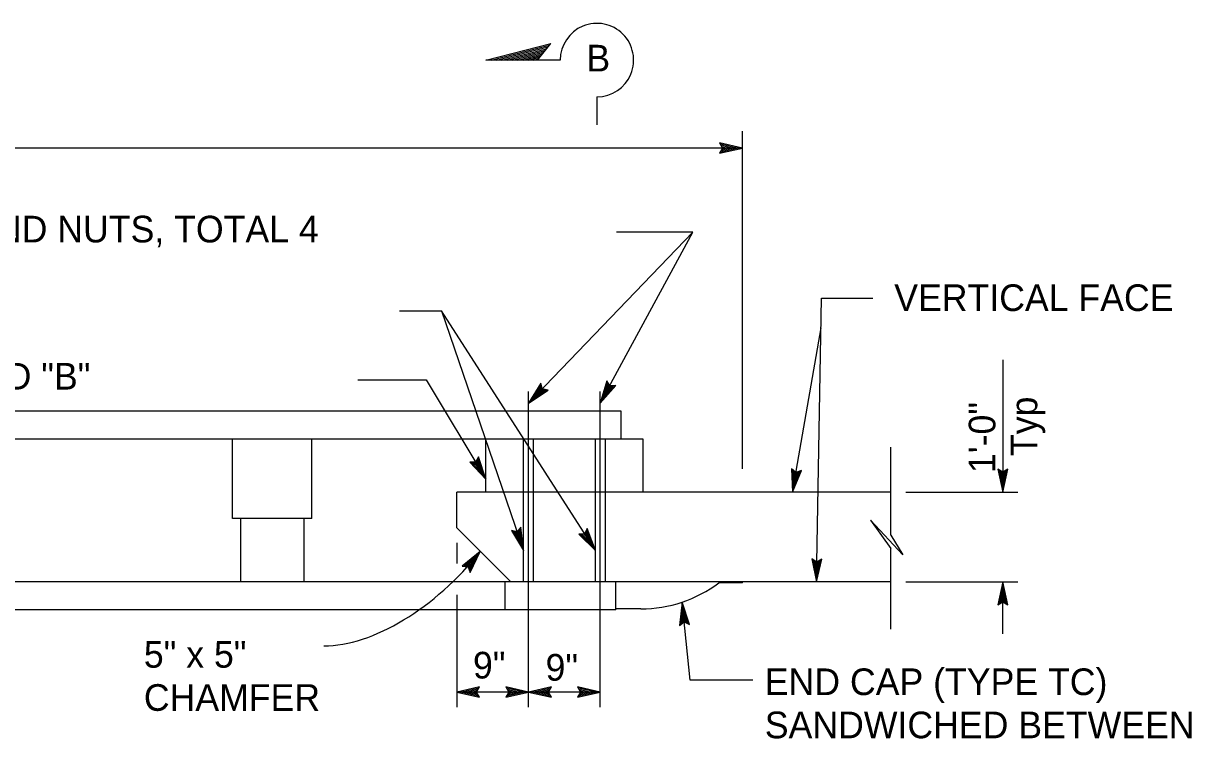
# Model space of a CAD drawing. Extents: x -894 to 866, y -476 to 714.
# Drawn here: x -275.3 to 31.5, y -81.8 to 105.9 of the extents above; entities that cross this region are included whole.
import ezdxf

# ---------------------------------------------------------------- set-up
doc = ezdxf.new("R2010")
doc.units = 0
for name, color, linetype in [('1 Control', 7, 'Continuous'), ('22 Misc Cnst Det', 7, 'Continuous'), ('56 Stage 3 Anno', 7, 'Continuous'), ('57 Undefined', 7, 'Continuous'), ('60 Nongeo Data', 7, 'Continuous')]:
    doc.layers.add(name, color=color, linetype=linetype)

msp = doc.modelspace()

# ---------------------------------------------------------------- linework, layer by layer
at = {"layer": '1 Control'}
for p, q in [((-199.52, -3.18), (-220.36, -3.18)), ((-86.49, -40.91), (-92.63, -40.91)), ((-86.49, -40.91), (-86.49, -40.68)), ((-148.79, -47.75), (-148.79, -47.52))]:
    msp.add_line(p, q, dxfattribs=at)
at = {"layer": '22 Misc Cnst Det'}
for p, q in [((-153.86, 96.3), (-136.8, 100.64)), ((-152.45, 96.3), (-137.17, 100.19)), ((-151.05, 96.3), (-137.53, 99.74)), ((-149.65, 96.3), (-137.9, 99.29)), ((-148.25, 96.3), (-138.26, 98.84)), ((-146.85, 96.3), (-138.63, 98.39)), ((-140.32, 96.3), (-136.8, 100.64)), ((-134.32, 96.3), (-153.86, 96.3)), ((-145.44, 96.3), (-138.99, 97.94)), ((-144.04, 96.3), (-139.36, 97.49)), ((-142.64, 96.3), (-139.72, 97.04)), ((-141.23, 96.3), (-140.09, 96.59)), ((-124.68, 86.65), (-124.68, 79.32))]:
    msp.add_line(p, q, dxfattribs=at)
msp.add_arc((-124.68, 96.3), 9.64, 269.9995, 180, dxfattribs=at)
at = {"layer": '56 Stage 3 Anno'}
for p, q in [((-86.49, -10.99), (-86.49, 77.64)), ((-86.49, 73.22), (-92.49, 74.55)), ((-92.49, 74.55), (-92.49, 74.55)), ((-92.49, 74.55), (-91.69, 73.22)), ((-87.88, 73.22), (-92.25, 74.19)), ((-89.25, 73.22), (-92.07, 73.84)), ((-86.49, 73.22), (-756.73, 73.22)), ((-91.69, 73.22), (-92.49, 71.88)), ((-92.49, 71.88), (-86.49, 73.22)), ((-92.49, 71.88), (-92.49, 71.88)), ((-92.27, 72.23), (-87.87, 73.22)), ((-92.04, 72.59), (-89.25, 73.22)), ((-91.86, 72.94), (-90.63, 73.22)), ((-90.63, 73.22), (-91.84, 73.48)), ((-86.49, 73.22), (-86.49, 73.22)), ((-99.49, 51.16), (-142.64, 6.24)), ((-123.79, 6.24), (-99.49, 51.16)), ((-99.49, 51.16), (-119.56, 51.16)), ((-67.04, -40.68), (-65.7, 33.83)), ((-65.7, 33.83), (-52.24, 33.83)), ((-176.51, 30.51), (-165.52, 30.51)), ((-125.1, -32.45), (-165.52, 30.51)), ((-165.52, 30.51), (-143.95, -32.45)), ((-73.34, -17.1), (-65.84, 26.06)), ((-18.08, 17.62), (-18.08, -17.1)), ((-187.47, 12.4), (-169.54, 12.4)), ((-169.54, 12.4), (-153.86, -13.71)), ((-139.45, 11.49), (-142.64, 6.24)), ((-142.64, 6.24), (-137.52, 9.64)), ((-142.64, -73.52), (-142.64, 9.33)), ((-139.34, 11.09), (-141.68, 7.23)), ((-141.67, 7.24), (-137.95, 9.72)), ((-139.25, 10.67), (-140.73, 8.23)), ((-140.73, 8.23), (-138.32, 9.83)), ((-139.12, 10.3), (-139.77, 9.23)), ((-139.77, 9.23), (-138.74, 9.91)), ((-139.04, 9.99), (-139.45, 11.49)), ((-139.45, 11.49), (-139.45, 11.49)), ((-137.52, 9.64), (-139.04, 9.99)), ((-137.52, 9.64), (-137.52, 9.64)), ((-122.11, 12.15), (-123.79, 6.24)), ((-123.79, 6.24), (-119.76, 10.88)), ((-123.79, -73.52), (-123.79, 9.33)), ((-121.9, 11.79), (-123.13, 7.45)), ((-123.12, 7.46), (-120.19, 10.85)), ((-121.69, 11.42), (-122.47, 8.67)), ((-122.47, 8.67), (-120.58, 10.85)), ((-121.31, 10.81), (-122.11, 12.15)), ((-122.11, 12.15), (-122.11, 12.15)), ((-121.47, 11.1), (-121.82, 9.88)), ((-121.82, 9.88), (-121.01, 10.82)), ((-119.76, 10.88), (-121.31, 10.81)), ((-119.76, 10.88), (-119.76, 10.88)), ((-142.64, 6.24), (-142.64, 6.24)), ((-123.79, 6.24), (-123.79, 6.24)), ((-155.81, -7.88), (-156.54, -9.25)), ((-156, -10.16), (-156.39, -8.99)), ((-155.29, -11.35), (-156.2, -8.6)), ((-154.58, -12.52), (-156, -8.27)), ((-153.86, -13.71), (-155.81, -7.88)), ((-155.81, -7.88), (-155.81, -7.88)), ((-156.54, -9.25), (-158.1, -9.26)), ((-158.1, -9.26), (-158.1, -9.26)), ((-158.1, -9.26), (-153.86, -13.71)), ((-157.68, -9.26), (-154.57, -12.53)), ((-157.25, -9.28), (-155.29, -11.35)), ((-156.87, -9.25), (-156, -10.16)), ((-72.45, -11.98), (-73.63, -10.96)), ((-73.63, -10.96), (-73.63, -10.96)), ((-73.63, -10.96), (-73.34, -17.1)), ((-73.34, -17.1), (-71, -11.42)), ((-73.32, -11.24), (-73.1, -15.74)), ((-73.1, -15.73), (-71.4, -11.59)), ((-73, -11.53), (-72.87, -14.38)), ((-72.87, -14.38), (-71.77, -11.7)), ((-72.69, -11.76), (-72.63, -13.02)), ((-72.63, -13.02), (-72.16, -11.87)), ((-71, -11.42), (-72.45, -11.98)), ((-71, -11.42), (-71, -11.42)), ((-18.08, -11.9), (-19.42, -11.1)), ((-19.42, -11.1), (-19.42, -11.1)), ((-19.42, -11.1), (-18.08, -17.1)), ((-19.06, -11.32), (-18.08, -15.72)), ((-18.7, -11.55), (-18.08, -14.34)), ((-18.36, -11.73), (-18.08, -12.96)), ((-18.08, -17.1), (-16.75, -11.1)), ((-16.75, -11.1), (-18.08, -11.9)), ((-18.08, -15.71), (-17.11, -11.34)), ((-18.08, -14.34), (-17.46, -11.51)), ((-18.08, -12.96), (-17.82, -11.75)), ((-16.75, -11.1), (-16.75, -11.1)), ((-153.86, -13.71), (-153.86, -13.71)), ((-73.34, -17.1), (-73.34, -17.1)), ((-43.57, -17.1), (-14.14, -17.1)), ((-18.08, -17.1), (-18.08, -17.1)), ((-145.64, -27.53), (-147.16, -27.21)), ((-147.16, -27.21), (-147.16, -27.21)), ((-147.16, -27.21), (-143.95, -32.45)), ((-146.76, -27.3), (-144.4, -31.14)), ((-146.34, -27.4), (-144.85, -29.84)), ((-145.96, -27.46), (-145.3, -28.53)), ((-144.64, -26.34), (-145.64, -27.53)), ((-145.3, -28.53), (-145.44, -27.3)), ((-144.85, -29.84), (-145.17, -26.96)), ((-144.4, -31.13), (-144.9, -26.68)), ((-143.95, -32.45), (-144.64, -26.34)), ((-144.64, -26.34), (-144.64, -26.34)), ((-127.22, -26.68), (-127.91, -28.07)), ((-126.59, -30.13), (-127.59, -27.41)), ((-125.85, -31.28), (-127.4, -27.07)), ((-125.1, -32.45), (-127.22, -26.68)), ((-127.22, -26.68), (-127.22, -26.68)), ((-161.5, -30.41), (-161.5, -35.83)), ((-127.91, -28.07), (-129.47, -28.12)), ((-129.47, -28.12), (-129.47, -28.12)), ((-129.47, -28.12), (-125.1, -32.45)), ((-129.05, -28.11), (-125.84, -31.29)), ((-128.62, -28.12), (-126.59, -30.13)), ((-128.23, -28.08), (-127.34, -28.96)), ((-127.34, -28.96), (-127.77, -27.8)), ((-155.31, -32.66), (-160.07, -36.55)), ((-158.12, -37.81), (-156.17, -33.75)), ((-157.98, -38.2), (-155.31, -32.66)), ((-155.31, -32.66), (-155.31, -32.66)), ((-143.95, -32.45), (-143.95, -32.45)), ((-125.1, -32.45), (-125.1, -32.45)), ((-160.07, -36.55), (-160.07, -36.55)), ((-160.07, -36.55), (-158.53, -36.74)), ((-156.18, -33.75), (-159.65, -36.58)), ((-157.02, -34.83), (-159.26, -36.66)), ((-157.88, -35.92), (-158.84, -36.7)), ((-158.53, -36.74), (-157.98, -38.2)), ((-158.42, -37.05), (-157.88, -35.92)), ((-158.26, -37.4), (-157.02, -34.83)), ((-66.94, -35.48), (-68.27, -34.66)), ((-68.27, -34.66), (-68.27, -34.66)), ((-68.27, -34.66), (-67.04, -40.68)), ((-66.94, -35.48), (-68.27, -34.66)), ((-68.27, -34.66), (-68.27, -34.66)), ((-68.27, -34.66), (-67.04, -40.68)), ((-67.92, -34.88), (-67.01, -39.3)), ((-67.92, -34.88), (-67.01, -39.3)), ((-67.56, -35.12), (-66.99, -37.92)), ((-67.56, -35.12), (-66.99, -37.92)), ((-67.22, -35.31), (-66.97, -36.54)), ((-67.22, -35.31), (-66.97, -36.54)), ((-67.04, -40.68), (-65.6, -34.71)), ((-67.04, -40.68), (-65.6, -34.71)), ((-67.01, -39.29), (-65.96, -34.94)), ((-67.01, -39.29), (-65.96, -34.94)), ((-66.99, -37.92), (-66.31, -35.11)), ((-66.99, -37.92), (-66.31, -35.11)), ((-66.97, -36.54), (-66.68, -35.34)), ((-66.97, -36.54), (-66.68, -35.34)), ((-65.6, -34.71), (-66.94, -35.48)), ((-65.6, -34.71), (-66.94, -35.48)), ((-65.6, -34.71), (-65.6, -34.71)), ((-65.6, -34.71), (-65.6, -34.71)), ((-157.98, -38.2), (-157.98, -38.2)), ((-67.04, -40.68), (-67.04, -40.68)), ((-67.04, -40.68), (-67.04, -40.68)), ((-43.57, -40.68), (-14.14, -40.68)), ((-18.08, -40.68), (-19.41, -46.68)), ((-18.08, -42.07), (-19.05, -46.45)), ((-16.74, -46.68), (-18.08, -40.68)), ((-18.08, -40.68), (-18.08, -40.68)), ((-18.08, -54.34), (-18.08, -40.68)), ((-17.1, -46.47), (-18.08, -42.06)), ((-161.5, -44.11), (-161.5, -73.52)), ((-102.33, -45.99), (-103.02, -52.1)), ((-100.16, -66.49), (-102.33, -45.99)), ((-100.36, -51.82), (-102.33, -45.99)), ((-102.33, -45.99), (-102.33, -45.99)), ((-19.41, -46.68), (-18.08, -45.88)), ((-18.08, -43.45), (-18.7, -46.27)), ((-18.08, -44.83), (-18.34, -46.04)), ((-17.46, -46.23), (-18.08, -43.45)), ((-17.8, -46.06), (-18.08, -44.83)), ((-18.08, -45.88), (-16.74, -46.68)), ((-102.18, -47.38), (-102.69, -51.83)), ((-102.03, -48.74), (-102.36, -51.62)), ((-100.74, -51.64), (-102.18, -47.37)), ((-101.12, -51.45), (-102.03, -48.74)), ((-19.41, -46.68), (-19.41, -46.68)), ((-16.74, -46.68), (-16.74, -46.68)), ((-103.02, -52.1), (-101.78, -51.17)), ((-103.02, -52.1), (-103.02, -52.1)), ((-101.89, -50.12), (-102.03, -51.35)), ((-101.49, -51.31), (-101.89, -50.12)), ((-101.78, -51.17), (-100.36, -51.82)), ((-100.36, -51.82), (-100.36, -51.82)), ((-83.73, -66.49), (-100.16, -66.49)), ((-155.5, -68.24), (-161.5, -69.58)), ((-142.64, -69.58), (-161.5, -69.58)), ((-161.5, -69.58), (-161.5, -69.58)), ((-161.5, -69.58), (-155.5, -70.91)), ((-155.71, -68.59), (-160.12, -69.58)), ((-160.1, -69.58), (-155.73, -70.55)), ((-155.95, -68.95), (-158.73, -69.58)), ((-158.73, -69.58), (-155.91, -70.2)), ((-156.12, -69.3), (-157.35, -69.58)), ((-157.35, -69.58), (-156.14, -69.84)), ((-156.3, -69.58), (-155.5, -68.24)), ((-155.5, -70.91), (-156.3, -69.58)), ((-155.5, -68.24), (-155.5, -68.24)), ((-142.64, -69.58), (-148.64, -68.25)), ((-148.64, -68.25), (-148.64, -68.25)), ((-148.64, -68.25), (-147.84, -69.58)), ((-147.84, -69.58), (-148.64, -70.92)), ((-148.64, -70.92), (-142.64, -69.58)), ((-148.42, -70.56), (-144.02, -69.58)), ((-144.03, -69.57), (-148.41, -68.61)), ((-145.4, -69.58), (-148.23, -68.95)), ((-148.19, -70.2), (-145.4, -69.58)), ((-148.01, -69.86), (-146.78, -69.58)), ((-146.78, -69.58), (-147.99, -69.31)), ((-136.64, -68.24), (-142.64, -69.58)), ((-123.79, -69.58), (-142.64, -69.58)), ((-142.64, -69.58), (-142.64, -69.58)), ((-142.64, -69.58), (-136.64, -70.91)), ((-142.64, -69.58), (-142.64, -69.58)), ((-136.86, -68.59), (-141.26, -69.58)), ((-141.25, -69.58), (-136.87, -70.55)), ((-137.09, -68.95), (-139.88, -69.58)), ((-139.88, -69.58), (-137.05, -70.2)), ((-137.27, -69.3), (-138.5, -69.58)), ((-138.5, -69.58), (-137.29, -69.84)), ((-137.44, -69.58), (-136.64, -68.24)), ((-136.64, -70.91), (-137.44, -69.58)), ((-136.64, -68.24), (-136.64, -68.24)), ((-123.79, -69.58), (-129.78, -68.25)), ((-129.78, -68.25), (-129.78, -68.25)), ((-129.78, -68.25), (-128.98, -69.58)), ((-128.98, -69.58), (-129.78, -70.92)), ((-129.78, -70.92), (-123.79, -69.58)), ((-129.57, -70.56), (-125.17, -69.58)), ((-125.18, -69.57), (-129.55, -68.61)), ((-126.55, -69.58), (-129.37, -68.95)), ((-129.33, -70.2), (-126.55, -69.58)), ((-129.16, -69.86), (-127.93, -69.58)), ((-127.93, -69.58), (-129.14, -69.31)), ((-123.79, -69.58), (-123.79, -69.58)), ((-155.5, -70.91), (-155.5, -70.91)), ((-148.64, -70.92), (-148.64, -70.92)), ((-136.64, -70.91), (-136.64, -70.91)), ((-129.78, -70.92), (-129.78, -70.92))]:
    msp.add_line(p, q, dxfattribs=at)
msp.add_ellipse((-177.65, -20.65), major_axis=(-30.43, -32.72), ratio=0.555031, start_param=0.475413, end_param=1.715023, dxfattribs=at)
at = {"layer": '60 Nongeo Data'}
for p, q in [((-118.32, 4.11), (-457.86, 4.11)), ((-118.32, -3.18), (-118.32, 4.11)), ((-112.56, -3.18), (-457.86, -3.18)), ((-220.36, -24.02), (-220.36, -3.18)), ((-199.52, -24.02), (-199.52, -3.18)), ((-153.86, -17.1), (-153.86, -3.18)), ((-143.95, -40.68), (-143.95, -3.18)), ((-141.33, -40.68), (-141.33, -3.18)), ((-125.1, -40.68), (-125.1, -3.18)), ((-122.47, -40.68), (-122.47, -3.18)), ((-112.56, -17.1), (-112.56, -3.18)), ((-47.51, -28.39), (-47.51, -5.3)), ((-161.5, -26.48), (-161.5, -17.1)), ((-47.51, -17.1), (-161.5, -17.1)), ((-199.52, -24.02), (-220.36, -24.02)), ((-218.27, -24.02), (-218.27, -40.4)), ((-201.61, -24.02), (-201.61, -40.4)), ((-44.36, -33.53), (-52.85, -24.5)), ((-52.85, -24.5), (-47.51, -31.93)), ((-147.29, -40.68), (-161.5, -26.48)), ((-47.51, -28.39), (-44.36, -33.53)), ((-47.51, -53.1), (-47.51, -31.93)), ((-47.51, -40.68), (-594.32, -40.68)), ((-148.79, -47.97), (-148.79, -40.68)), ((-119.69, -47.97), (-119.69, -40.68)), ((-119.69, -47.97), (-798.62, -47.97)), ((-113.13, -47.75), (-119.69, -47.75))]:
    msp.add_line(p, q, dxfattribs=at)
msp.add_arc((-113.11, -13.64), 34.1, 269.973, 306.9024, dxfattribs=at)

# ---------------------------------------------------------------- texts
at = {"layer": '57 Undefined'}
for s, p in [('B', (-127.45, 93.31)), ('1" Galv HS BOLTS WITH PLATE WASHER AND NUTS, TOTAL 4', (-473.08, 48.44)), ('VERTICAL FACE', (-46.61, 30.43)), ('STRAIGHT METAL BOX SPACER, SEE DETAILS "A" AND "B"', (-521.19, 9.81)), ('5" x 5"', (-243.66, -63.19)), ('9"', (-157.23, -66.03)), ('9"', (-138.17, -66.6)), ('END CAP (TYPE TC)', (-80.6, -70.39)), ('CHAMFER', (-243.66, -74.52)), ('SANDWICHED BETWEEN', (-80.6, -81.72))]:
    msp.add_text(s, height=7, dxfattribs=at).set_placement(p)
for s, p in [('1\'-0"', (-20.05, -12.09)), ('Typ', (-9.05, -7.64))]:
    msp.add_text(s, height=7, rotation=90, dxfattribs=at).set_placement(p)

doc.saveas('drawing.dxf')
